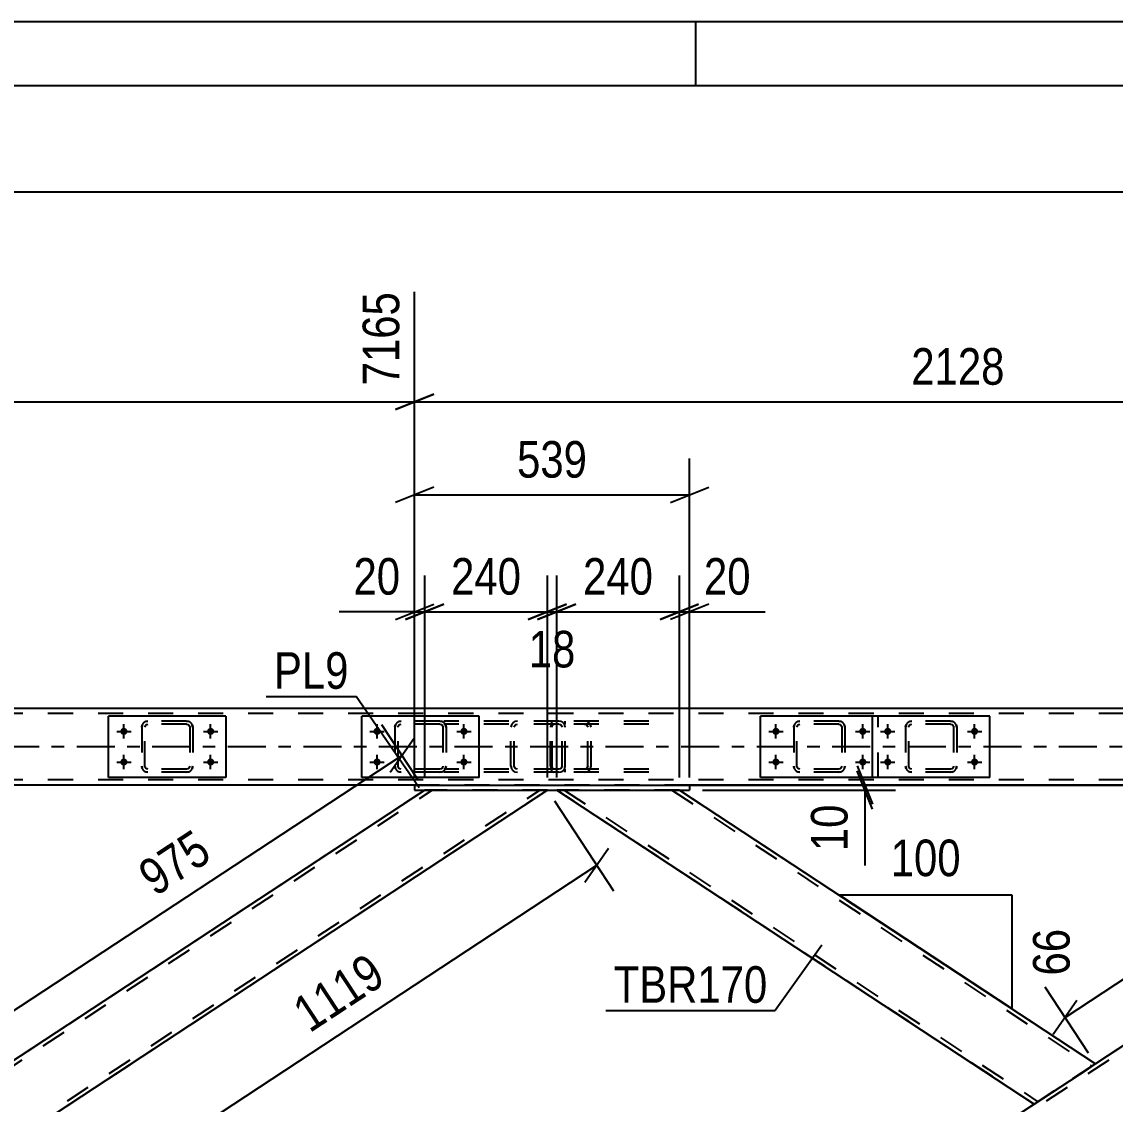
# Model space of a CAD drawing. Header units: millimetres. Extents: x -851 to 338, y -786 to 55.
# Drawn here: x -554.7 to -469.1, y -29.9 to 54.9 of the extents above; entities that cross this region are included whole.
import ezdxf

# ---------------------------------------------------------------- set-up
doc = ezdxf.new("R2010")
doc.units = ezdxf.units.MM
doc.linetypes.add('DXK_LINE_DOT2', pattern=[3.9198, 1.9599, -1.9599])
doc.linetypes.add('DXK_LINE_DOT3', pattern=[5.9187, 2.979, -0.9799, 0.9799, -0.9799])
doc.styles.add('Arial Narrow', font='ARIALN.TTF', dxfattribs={"height": 0.2})

# ---------------------------------------------------------------- blocks, each defined once
blk = doc.blocks.new('Unknown-232933133-1133')
at = {"color": 5, "linetype": 'Continuous'}
for p, q in [((338.082, 54.889), (-850.918, 54.889)), ((-501.918, 49.889), (-501.918, 54.889)), ((333.082, 49.889), (-845.918, 49.889))]:
    blk.add_line(p, q, dxfattribs=at)
blk = doc.blocks.new('Part-232933133-4960 - 4785')
at = {"color": 2, "linetype": 'Continuous'}
for p, q in [((-443.755, 1.105), (-642.877, 1.105)), ((-523.946, -4.895), (-587.534, -4.895)), ((-438.811, -4.895), (-502.4, -4.895))]:
    blk.add_line(p, q, dxfattribs=at)
at = {"color": 7, "linetype": 'DXK_LINE_DOT2'}
for p, q in [((-150.879, 0.705), (-810.56, 0.705)), ((-150.879, -4.495), (-810.56, -4.495)), ((-502.4, -4.895), (-523.946, -4.895))]:
    blk.add_line(p, q, dxfattribs=at)
at = {"color": 7, "linetype": 'DXK_LINE_DOT3'}
blk.add_line((-150.879, -1.895), (-810.56, -1.895), dxfattribs=at)
blk = doc.blocks.new('Part-232933133-4857 - 4785')
at = {"color": 7, "linetype": 'DXK_LINE_DOT2'}
for p, q in [((-438.011, -5.295), (-514.327, -55.494)), ((-513.745, -55.494), (-437.429, -5.295)), ((-513.745, -55.494), (-437.429, -5.295)), ((-505.301, -55.494), (-428.986, -5.295)), ((-505.301, -55.494), (-428.986, -5.295)), ((-428.404, -5.295), (-504.719, -55.494)), ((-428.404, -5.295), (-438.011, -5.295)), ((-428.404, -5.295), (-428.404, -5.295)), ((-470.606, -26.734), (-475.41, -29.894)), ((-465.802, -29.894), (-470.606, -33.054)), ((-513.173, -54.734), (-514.327, -55.494)), ((-514.327, -55.494), (-514.327, -55.494)), ((-514.327, -55.494), (-504.719, -55.494))]:
    blk.add_line(p, q, dxfattribs=at)
at = {"color": 2, "linetype": 'Continuous'}
for p, q in [((-438.011, -5.295), (-470.606, -26.734)), ((-428.404, -5.295), (-465.802, -29.894)), ((-475.41, -29.894), (-513.173, -54.734)), ((-470.606, -33.054), (-504.719, -55.494))]:
    blk.add_line(p, q, dxfattribs=at)
blk = doc.blocks.new('Part-232933133-4862 - 4785')
at = {"color": 7, "linetype": 'DXK_LINE_DOT2'}
for p, q in [((-523.146, -5.295), (-599.461, -55.494)), ((-598.879, -55.494), (-522.563, -5.295)), ((-598.879, -55.494), (-522.563, -5.295)), ((-590.436, -55.494), (-514.12, -5.295)), ((-590.436, -55.494), (-514.12, -5.295)), ((-513.538, -5.295), (-589.853, -55.494)), ((-513.538, -5.295), (-523.146, -5.295)), ((-513.538, -5.295), (-513.538, -5.295)), ((-555.74, -26.734), (-560.544, -29.894)), ((-550.936, -29.894), (-555.74, -33.054)), ((-598.307, -54.734), (-599.461, -55.494)), ((-599.461, -55.494), (-599.461, -55.494)), ((-599.461, -55.494), (-589.853, -55.494))]:
    blk.add_line(p, q, dxfattribs=at)
at = {"color": 2, "linetype": 'Continuous'}
for p, q in [((-523.146, -5.295), (-555.74, -26.734)), ((-513.538, -5.295), (-550.936, -29.894)), ((-560.544, -29.894), (-598.307, -54.734)), ((-555.74, -33.054), (-589.853, -55.494))]:
    blk.add_line(p, q, dxfattribs=at)
blk = doc.blocks.new('Part-232933133-4912 - 4785')
at = {"color": 7, "linetype": 'DXK_LINE_DOT2'}
for p, q in [((-513.137, 0.069), (-513.224, -0.035)), ((-513.034, 0.105), (-513.137, 0.069)), ((-505.592, 0.105), (-513.034, 0.105)), ((-512.136, -0.135), (-512.136, 0.105)), ((-510.434, 0.069), (-510.627, 0.105)), ((-513.283, -0.191), (-513.303, -0.375)), ((-513.303, -3.415), (-513.303, -0.375)), ((-513.224, -0.035), (-513.283, -0.191)), ((-513.169, -0.375), (-513.158, -0.283)), ((-513.169, -3.415), (-513.169, -0.375)), ((-513.158, -0.283), (-513.129, -0.205)), ((-513.129, -0.205), (-513.086, -0.153)), ((-513.086, -0.153), (-513.034, -0.135)), ((-505.592, -0.135), (-513.034, -0.135)), ((-510.627, -0.135), (-510.531, -0.153)), ((-510.531, -0.153), (-510.449, -0.205)), ((-510.449, -0.205), (-510.394, -0.283)), ((-510.394, -0.283), (-510.375, -0.375)), ((-510.375, -3.415), (-510.375, -0.375)), ((-510.123, -0.375), (-510.162, -0.191)), ((-510.123, -3.415), (-510.123, -0.375)), ((-513.303, -3.415), (-513.283, -3.598)), ((-513.158, -3.506), (-513.169, -3.415)), ((-510.375, -3.415), (-510.394, -3.506)), ((-510.162, -3.598), (-510.123, -3.415)), ((-513.283, -3.598), (-513.224, -3.754)), ((-513.224, -3.754), (-513.137, -3.858)), ((-513.129, -3.584), (-513.158, -3.506)), ((-513.137, -3.858), (-513.034, -3.895)), ((-513.086, -3.636), (-513.129, -3.584)), ((-513.034, -3.655), (-513.086, -3.636)), ((-505.592, -3.655), (-513.034, -3.655)), ((-505.592, -3.895), (-513.034, -3.895)), ((-512.136, -3.895), (-512.136, -3.655)), ((-510.531, -3.636), (-510.627, -3.655)), ((-510.627, -3.895), (-510.434, -3.858)), ((-510.449, -3.584), (-510.531, -3.636)), ((-510.394, -3.506), (-510.449, -3.584))]:
    blk.add_line(p, q, dxfattribs=at)
for centre, start, end in [((-510.612, -0.39), 23.89514, 68.84869), ((-510.612, -3.399), 291.15131, 336.10486)]:
    blk.add_arc(centre, 0.492, start, end, dxfattribs=at)
blk = doc.blocks.new('Part-232933133-4918 - 4785')
at = {"color": 7, "linetype": 'DXK_LINE_DOT2'}
for p, q in [((-512.647, 0.105), (-521.662, 0.105)), ((-515.882, 0.105), (-516.078, 0.069)), ((-512.452, 0.069), (-512.647, 0.105)), ((-512.647, -0.135), (-521.662, -0.135)), ((-516.354, -0.191), (-516.393, -0.375)), ((-516.393, -3.415), (-516.393, -0.375)), ((-516.138, -0.375), (-516.118, -0.283)), ((-516.138, -3.415), (-516.138, -0.375)), ((-516.118, -0.283), (-516.063, -0.205)), ((-516.063, -0.205), (-515.98, -0.153)), ((-515.98, -0.153), (-515.882, -0.135)), ((-512.647, -0.135), (-512.55, -0.153)), ((-512.55, -0.153), (-512.467, -0.205)), ((-512.467, -0.205), (-512.411, -0.283)), ((-512.411, -0.283), (-512.392, -0.375)), ((-512.392, -3.415), (-512.392, -0.375)), ((-512.136, -0.375), (-512.175, -0.191)), ((-512.136, -3.415), (-512.136, -0.375)), ((-516.393, -3.415), (-516.354, -3.598)), ((-516.118, -3.506), (-516.138, -3.415)), ((-512.392, -3.415), (-512.411, -3.506)), ((-512.175, -3.598), (-512.136, -3.415)), ((-512.647, -3.655), (-521.662, -3.655)), ((-512.647, -3.895), (-521.662, -3.895)), ((-516.063, -3.584), (-516.118, -3.506)), ((-516.078, -3.858), (-515.882, -3.895)), ((-515.98, -3.636), (-516.063, -3.584)), ((-515.882, -3.655), (-515.98, -3.636)), ((-512.55, -3.636), (-512.647, -3.655)), ((-512.647, -3.895), (-512.452, -3.858)), ((-512.467, -3.584), (-512.55, -3.636)), ((-512.411, -3.506), (-512.467, -3.584))]:
    blk.add_line(p, q, dxfattribs=at)
for centre, start, end in [((-515.902, -0.395), 110.75832, 155.68004), ((-512.628, -0.395), 24.31996, 69.24168), ((-515.902, -3.394), 204.31996, 249.24168), ((-512.628, -3.394), 290.75832, 335.68004)]:
    blk.add_arc(centre, 0.496, start, end, dxfattribs=at)
blk = doc.blocks.new('Bolt-232933133-59353 - 4785')
at = {"linetype": 'Continuous'}
for points in [[(-486.879, -0.415, -1), (-486.879, -0.975, -1)], [(-480.079, -0.415, -1), (-480.079, -0.975, -1)], [(-486.879, -2.815, -1), (-486.879, -3.375, -1)], [(-480.079, -2.815, -1), (-480.079, -3.375, -1)]]:
    blk.add_hatch(color=1, dxfattribs=at).paths.add_polyline_path(points)
at = {"color": 1, "linetype": 'Continuous'}
for p, q in [((-487.439, -0.695), (-486.319, -0.695)), ((-486.879, -1.255), (-486.879, -0.135)), ((-480.639, -0.695), (-479.519, -0.695)), ((-480.079, -1.255), (-480.079, -0.135)), ((-486.879, -3.655), (-486.879, -2.535)), ((-480.079, -3.655), (-480.079, -2.535)), ((-487.439, -3.095), (-486.319, -3.095)), ((-480.639, -3.095), (-479.519, -3.095))]:
    blk.add_line(p, q, dxfattribs=at)
blk = doc.blocks.new('Part-232933133-5002 - 4785')
at = {"color": 2, "linetype": 'Continuous'}
for p, q in [((-512.808, -5.295), (-475.41, -29.894)), ((-503.2, -5.295), (-470.606, -26.734)), ((-475.41, -29.894), (-471.188, -27.117)), ((-471.188, -27.117), (-470.606, -26.734)), ((-470.606, -26.734), (-470.606, -26.734)), ((-475.41, -29.894), (-475.41, -29.894))]:
    blk.add_line(p, q, dxfattribs=at)
at = {"color": 7, "linetype": 'DXK_LINE_DOT2'}
for p, q in [((-475.41, -29.894), (-512.808, -5.295)), ((-512.808, -5.295), (-512.808, -5.295)), ((-503.2, -5.295), (-512.808, -5.295)), ((-512.225, -5.295), (-475.118, -29.703)), ((-512.225, -5.295), (-475.118, -29.703)), ((-503.782, -5.295), (-470.897, -26.926)), ((-503.782, -5.295), (-470.897, -26.926)), ((-503.2, -5.295), (-470.606, -26.734)), ((-470.65, -26.764), (-471.188, -27.117)), ((-470.897, -26.926), (-470.897, -26.926)), ((-475.41, -29.894), (-475.41, -29.894)), ((-475.118, -29.703), (-475.096, -29.688)), ((-475.118, -29.703), (-475.118, -29.703)), ((-474.827, -29.511), (-474.827, -29.511)), ((-474.827, -29.511), (-474.827, -29.511))]:
    blk.add_line(p, q, dxfattribs=at)
blk = doc.blocks.new('Part-232933133-5049 - 4785')
at = {"color": 2, "linetype": 'Continuous'}
for p, q in [((-523.946, -4.895), (-523.946, -5.295)), ((-523.946, -4.895), (-502.4, -4.895)), ((-502.4, -4.895), (-502.4, -5.295)), ((-523.946, -5.295), (-502.4, -5.295))]:
    blk.add_line(p, q, dxfattribs=at)
blk = doc.blocks.new('Bolt-232933133-59373 - 4785')
at = {"linetype": 'Continuous'}
for points in [[(-546.716, -0.415, -1), (-546.716, -0.975, -1)], [(-539.916, -0.415, -1), (-539.916, -0.975, -1)], [(-546.716, -2.815, -1), (-546.716, -3.375, -1)], [(-539.916, -2.815, -1), (-539.916, -3.375, -1)]]:
    blk.add_hatch(color=1, dxfattribs=at).paths.add_polyline_path(points)
at = {"color": 1, "linetype": 'Continuous'}
for p, q in [((-547.276, -0.695), (-546.156, -0.695)), ((-546.716, -1.255), (-546.716, -0.135)), ((-540.476, -0.695), (-539.356, -0.695)), ((-539.916, -1.255), (-539.916, -0.135)), ((-546.716, -3.655), (-546.716, -2.535)), ((-539.916, -3.655), (-539.916, -2.535)), ((-547.276, -3.095), (-546.156, -3.095)), ((-540.476, -3.095), (-539.356, -3.095))]:
    blk.add_line(p, q, dxfattribs=at)
blk = doc.blocks.new('Part-232933133-59274 - 4785')
at = {"color": 7, "linetype": 'DXK_LINE_DOT2'}
for p, q in [((-485.183, 0.069), (-484.999, 0.105)), ((-484.999, 0.105), (-485.183, 0.069)), ((-481.959, 0.105), (-484.999, 0.105)), ((-481.959, 0.105), (-481.776, 0.069)), ((-481.776, 0.069), (-481.959, 0.105)), ((-485.479, -0.375), (-485.443, -0.191)), ((-485.443, -0.191), (-485.479, -0.375)), ((-485.479, -0.375), (-485.479, -3.415)), ((-485.239, -0.375), (-485.221, -0.283)), ((-485.239, -3.415), (-485.239, -0.375)), ((-485.221, -0.283), (-485.169, -0.205)), ((-485.169, -0.205), (-485.091, -0.153)), ((-485.091, -0.153), (-484.999, -0.135)), ((-481.959, -0.135), (-484.999, -0.135)), ((-481.959, -0.135), (-481.867, -0.153)), ((-481.867, -0.153), (-481.79, -0.205)), ((-481.79, -0.205), (-481.737, -0.283)), ((-481.737, -0.283), (-481.719, -0.375)), ((-481.719, -0.375), (-481.719, -3.415)), ((-481.516, -0.191), (-481.479, -0.375)), ((-481.479, -0.375), (-481.516, -0.191)), ((-481.479, -0.375), (-481.479, -3.415)), ((-485.443, -3.598), (-485.479, -3.415)), ((-485.479, -3.415), (-485.443, -3.598)), ((-485.221, -3.506), (-485.239, -3.415)), ((-481.719, -3.415), (-481.737, -3.506)), ((-481.479, -3.415), (-481.516, -3.598)), ((-481.516, -3.598), (-481.479, -3.415)), ((-485.169, -3.584), (-485.221, -3.506)), ((-484.999, -3.895), (-485.183, -3.858)), ((-485.183, -3.858), (-484.999, -3.895)), ((-485.091, -3.636), (-485.169, -3.584)), ((-484.999, -3.655), (-485.091, -3.636)), ((-481.959, -3.655), (-484.999, -3.655)), ((-481.959, -3.895), (-484.999, -3.895)), ((-481.867, -3.636), (-481.959, -3.655)), ((-481.776, -3.858), (-481.959, -3.895)), ((-481.959, -3.895), (-481.776, -3.858)), ((-481.79, -3.584), (-481.867, -3.636)), ((-481.737, -3.506), (-481.79, -3.584))]:
    blk.add_line(p, q, dxfattribs=at)
at = {"color": 7, "linetype": 'DXK_LINE_DOT3'}
blk.add_line((-483.479, -1.895), (-483.479, -1.895), dxfattribs=at)
at = {"color": 7, "linetype": 'DXK_LINE_DOT2'}
for centre, start, end in [((-484.999, -0.375), 112.5, 157.5), ((-484.999, -0.375), 112.5, 157.5), ((-481.959, -0.375), 22.5, 67.5), ((-481.959, -0.375), 22.5, 67.5), ((-484.999, -3.415), 202.5, 247.5), ((-484.999, -3.415), 202.5, 247.5), ((-481.959, -3.415), 292.5, 337.5), ((-481.959, -3.415), 292.5, 337.5)]:
    blk.add_arc(centre, 0.48, start, end, dxfattribs=at)
blk = doc.blocks.new('Part-232933133-59275 - 4785')
at = {"color": 2, "linetype": 'Continuous'}
for p, q in [((-478.879, 0.505), (-488.079, 0.505)), ((-488.079, -4.295), (-488.079, 0.505)), ((-478.879, -4.295), (-478.879, 0.505)), ((-478.879, -4.295), (-488.079, -4.295))]:
    blk.add_line(p, q, dxfattribs=at)
blk = doc.blocks.new('Part-232933133-59278 - 4785')
at = {"color": 7, "linetype": 'DXK_LINE_DOT2'}
for p, q in [((-525.183, 0.069), (-524.999, 0.105)), ((-524.999, 0.105), (-525.183, 0.069)), ((-521.959, 0.105), (-524.999, 0.105)), ((-521.959, 0.105), (-521.776, 0.069)), ((-521.776, 0.069), (-521.959, 0.105)), ((-525.479, -0.375), (-525.443, -0.191)), ((-525.443, -0.191), (-525.479, -0.375)), ((-525.479, -0.375), (-525.479, -3.415)), ((-525.239, -0.375), (-525.221, -0.283)), ((-525.239, -3.415), (-525.239, -0.375)), ((-525.221, -0.283), (-525.169, -0.205)), ((-525.169, -0.205), (-525.091, -0.153)), ((-525.091, -0.153), (-524.999, -0.135)), ((-521.959, -0.135), (-524.999, -0.135)), ((-521.959, -0.135), (-521.867, -0.153)), ((-521.867, -0.153), (-521.79, -0.205)), ((-521.79, -0.205), (-521.737, -0.283)), ((-521.737, -0.283), (-521.719, -0.375)), ((-521.719, -0.375), (-521.719, -3.415)), ((-521.516, -0.191), (-521.479, -0.375)), ((-521.479, -0.375), (-521.516, -0.191)), ((-521.479, -0.375), (-521.479, -3.415)), ((-525.443, -3.598), (-525.479, -3.415)), ((-525.479, -3.415), (-525.443, -3.598)), ((-525.221, -3.506), (-525.239, -3.415)), ((-521.719, -3.415), (-521.737, -3.506)), ((-521.479, -3.415), (-521.516, -3.598)), ((-521.516, -3.598), (-521.479, -3.415)), ((-525.169, -3.584), (-525.221, -3.506)), ((-524.999, -3.895), (-525.183, -3.858)), ((-525.183, -3.858), (-524.999, -3.895)), ((-525.091, -3.636), (-525.169, -3.584)), ((-524.999, -3.655), (-525.091, -3.636)), ((-521.959, -3.655), (-524.999, -3.655)), ((-521.959, -3.895), (-524.999, -3.895)), ((-521.867, -3.636), (-521.959, -3.655)), ((-521.776, -3.858), (-521.959, -3.895)), ((-521.959, -3.895), (-521.776, -3.858)), ((-521.79, -3.584), (-521.867, -3.636)), ((-521.737, -3.506), (-521.79, -3.584))]:
    blk.add_line(p, q, dxfattribs=at)
at = {"color": 7, "linetype": 'DXK_LINE_DOT3'}
blk.add_line((-523.479, -1.895), (-523.479, -1.895), dxfattribs=at)
at = {"color": 7, "linetype": 'DXK_LINE_DOT2'}
for centre, start, end in [((-524.999, -0.375), 112.5, 157.5), ((-524.999, -0.375), 112.5, 157.5), ((-521.959, -0.375), 22.5, 67.5), ((-521.959, -0.375), 22.5, 67.5), ((-524.999, -3.415), 202.5, 247.5), ((-524.999, -3.415), 202.5, 247.5), ((-521.959, -3.415), 292.5, 337.5), ((-521.959, -3.415), 292.5, 337.5)]:
    blk.add_arc(centre, 0.48, start, end, dxfattribs=at)
blk = doc.blocks.new('Part-232933133-59279 - 4785')
at = {"color": 2, "linetype": 'Continuous'}
for p, q in [((-518.879, 0.505), (-528.079, 0.505)), ((-528.079, -4.295), (-528.079, 0.505)), ((-518.879, -4.295), (-518.879, 0.505)), ((-518.879, -4.295), (-528.079, -4.295))]:
    blk.add_line(p, q, dxfattribs=at)
blk = doc.blocks.new('Part-232933133-59317 - 4785')
at = {"color": 7, "linetype": 'DXK_LINE_DOT2'}
for p, q in [((-493.939, 0.069), (-493.755, 0.105)), ((-493.755, 0.105), (-493.939, 0.069)), ((-490.715, 0.105), (-493.755, 0.105)), ((-490.715, 0.105), (-490.532, 0.069)), ((-490.532, 0.069), (-490.715, 0.105)), ((-494.235, -0.375), (-494.199, -0.191)), ((-494.199, -0.191), (-494.235, -0.375)), ((-494.235, -0.375), (-494.235, -3.415)), ((-493.995, -0.375), (-493.977, -0.283)), ((-493.995, -3.415), (-493.995, -0.375)), ((-493.977, -0.283), (-493.925, -0.205)), ((-493.925, -0.205), (-493.847, -0.153)), ((-493.847, -0.153), (-493.755, -0.135)), ((-490.715, -0.135), (-493.755, -0.135)), ((-490.715, -0.135), (-490.624, -0.153)), ((-490.624, -0.153), (-490.546, -0.205)), ((-490.546, -0.205), (-490.494, -0.283)), ((-490.494, -0.283), (-490.475, -0.375)), ((-490.475, -0.375), (-490.475, -3.415)), ((-490.272, -0.191), (-490.235, -0.375)), ((-490.235, -0.375), (-490.272, -0.191)), ((-490.235, -0.375), (-490.235, -3.415)), ((-494.199, -3.598), (-494.235, -3.415)), ((-494.235, -3.415), (-494.199, -3.598)), ((-493.977, -3.506), (-493.995, -3.415)), ((-490.475, -3.415), (-490.494, -3.506)), ((-490.235, -3.415), (-490.272, -3.598)), ((-490.272, -3.598), (-490.235, -3.415)), ((-493.925, -3.584), (-493.977, -3.506)), ((-493.755, -3.895), (-493.939, -3.858)), ((-493.939, -3.858), (-493.755, -3.895)), ((-493.847, -3.636), (-493.925, -3.584)), ((-493.755, -3.655), (-493.847, -3.636)), ((-490.715, -3.655), (-493.755, -3.655)), ((-490.715, -3.895), (-493.755, -3.895)), ((-490.624, -3.636), (-490.715, -3.655)), ((-490.532, -3.858), (-490.715, -3.895)), ((-490.715, -3.895), (-490.532, -3.858)), ((-490.546, -3.584), (-490.624, -3.636)), ((-490.494, -3.506), (-490.546, -3.584))]:
    blk.add_line(p, q, dxfattribs=at)
at = {"color": 7, "linetype": 'DXK_LINE_DOT3'}
blk.add_line((-492.235, -1.895), (-492.235, -1.895), dxfattribs=at)
at = {"color": 7, "linetype": 'DXK_LINE_DOT2'}
for centre, start, end in [((-493.755, -0.375), 112.5, 157.5), ((-493.755, -0.375), 112.5, 157.5), ((-490.715, -0.375), 22.5, 67.5), ((-490.715, -0.375), 22.5, 67.5), ((-493.755, -3.415), 202.5, 247.5), ((-493.755, -3.415), 202.5, 247.5), ((-490.715, -3.415), 292.5, 337.5), ((-490.715, -3.415), 292.5, 337.5)]:
    blk.add_arc(centre, 0.48, start, end, dxfattribs=at)
blk = doc.blocks.new('Part-232933133-59318 - 4785')
at = {"color": 2, "linetype": 'Continuous'}
for p, q in [((-488.079, 0.505), (-496.835, 0.505)), ((-496.835, -4.295), (-496.835, 0.505)), ((-488.079, -4.295), (-496.835, -4.295))]:
    blk.add_line(p, q, dxfattribs=at)
at = {"color": 7, "linetype": 'DXK_LINE_DOT2'}
for p, q in [((-487.635, 0.505), (-488.079, 0.505)), ((-487.635, -4.295), (-487.635, 0.505)), ((-487.635, -4.295), (-488.079, -4.295))]:
    blk.add_line(p, q, dxfattribs=at)
blk = doc.blocks.new('Part-232933133-59319 - 4785')
at = {"color": 7, "linetype": 'DXK_LINE_DOT2'}
for p, q in [((-545.02, 0.069), (-544.836, 0.105)), ((-544.836, 0.105), (-545.02, 0.069)), ((-541.796, 0.105), (-544.836, 0.105)), ((-541.796, 0.105), (-541.612, 0.069)), ((-541.612, 0.069), (-541.796, 0.105)), ((-545.316, -0.375), (-545.279, -0.191)), ((-545.279, -0.191), (-545.316, -0.375)), ((-545.316, -0.375), (-545.316, -3.415)), ((-545.076, -0.375), (-545.058, -0.283)), ((-545.076, -3.415), (-545.076, -0.375)), ((-545.058, -0.283), (-545.006, -0.205)), ((-545.006, -0.205), (-544.928, -0.153)), ((-544.928, -0.153), (-544.836, -0.135)), ((-541.796, -0.135), (-544.836, -0.135)), ((-541.796, -0.135), (-541.704, -0.153)), ((-541.704, -0.153), (-541.626, -0.205)), ((-541.626, -0.205), (-541.574, -0.283)), ((-541.574, -0.283), (-541.556, -0.375)), ((-541.556, -0.375), (-541.556, -3.415)), ((-541.353, -0.191), (-541.316, -0.375)), ((-541.316, -0.375), (-541.353, -0.191)), ((-541.316, -0.375), (-541.316, -3.415)), ((-545.279, -3.598), (-545.316, -3.415)), ((-545.316, -3.415), (-545.279, -3.598)), ((-545.058, -3.506), (-545.076, -3.415)), ((-541.556, -3.415), (-541.574, -3.506)), ((-541.316, -3.415), (-541.353, -3.598)), ((-541.353, -3.598), (-541.316, -3.415)), ((-545.006, -3.584), (-545.058, -3.506)), ((-544.836, -3.895), (-545.02, -3.858)), ((-545.02, -3.858), (-544.836, -3.895)), ((-544.928, -3.636), (-545.006, -3.584)), ((-544.836, -3.655), (-544.928, -3.636)), ((-541.796, -3.655), (-544.836, -3.655)), ((-541.796, -3.895), (-544.836, -3.895)), ((-541.704, -3.636), (-541.796, -3.655)), ((-541.612, -3.858), (-541.796, -3.895)), ((-541.796, -3.895), (-541.612, -3.858)), ((-541.626, -3.584), (-541.704, -3.636)), ((-541.574, -3.506), (-541.626, -3.584))]:
    blk.add_line(p, q, dxfattribs=at)
at = {"color": 7, "linetype": 'DXK_LINE_DOT3'}
blk.add_line((-543.316, -1.895), (-543.316, -1.895), dxfattribs=at)
at = {"color": 7, "linetype": 'DXK_LINE_DOT2'}
for centre, start, end in [((-544.836, -0.375), 112.5, 157.5), ((-544.836, -0.375), 112.5, 157.5), ((-541.796, -0.375), 22.5, 67.5), ((-541.796, -0.375), 22.5, 67.5), ((-544.836, -3.415), 202.5, 247.5), ((-544.836, -3.415), 202.5, 247.5), ((-541.796, -3.415), 292.5, 337.5), ((-541.796, -3.415), 292.5, 337.5)]:
    blk.add_arc(centre, 0.48, start, end, dxfattribs=at)
blk = doc.blocks.new('Part-232933133-59320 - 4785')
at = {"color": 2, "linetype": 'Continuous'}
for p, q in [((-538.716, 0.505), (-547.916, 0.505)), ((-547.916, -4.295), (-547.916, 0.505)), ((-538.716, 0.505), (-538.716, -4.295)), ((-538.716, -4.295), (-547.916, -4.295))]:
    blk.add_line(p, q, dxfattribs=at)
blk = doc.blocks.new('Bolt-232933133-59355 - 4785')
at = {"linetype": 'Continuous'}
for points in [[(-526.879, -0.415, -1), (-526.879, -0.975, -1)], [(-520.079, -0.415, -1), (-520.079, -0.975, -1)], [(-526.879, -2.815, -1), (-526.879, -3.375, -1)], [(-520.079, -2.815, -1), (-520.079, -3.375, -1)]]:
    blk.add_hatch(color=1, dxfattribs=at).paths.add_polyline_path(points)
at = {"color": 1, "linetype": 'Continuous'}
for p, q in [((-527.439, -0.695), (-526.319, -0.695)), ((-526.879, -1.255), (-526.879, -0.135)), ((-520.639, -0.695), (-519.519, -0.695)), ((-520.079, -1.255), (-520.079, -0.135)), ((-526.879, -3.655), (-526.879, -2.535)), ((-520.079, -3.655), (-520.079, -2.535)), ((-527.439, -3.095), (-526.319, -3.095)), ((-520.639, -3.095), (-519.519, -3.095))]:
    blk.add_line(p, q, dxfattribs=at)
blk = doc.blocks.new('Bolt-232933133-59372 - 4785')
at = {"linetype": 'Continuous'}
for points in [[(-495.635, -0.415, -1), (-495.635, -0.975, -1)], [(-488.835, -0.415, -1), (-488.835, -0.975, -1)], [(-495.635, -2.815, -1), (-495.635, -3.375, -1)], [(-488.835, -2.815, -1), (-488.835, -3.375, -1)]]:
    blk.add_hatch(color=1, dxfattribs=at).paths.add_polyline_path(points)
at = {"color": 1, "linetype": 'Continuous'}
for p, q in [((-496.195, -0.695), (-495.075, -0.695)), ((-495.635, -1.255), (-495.635, -0.135)), ((-489.395, -0.695), (-488.275, -0.695)), ((-488.835, -1.255), (-488.835, -0.135)), ((-495.635, -3.655), (-495.635, -2.535)), ((-488.835, -3.655), (-488.835, -2.535)), ((-496.195, -3.095), (-495.075, -3.095)), ((-489.395, -3.095), (-488.275, -3.095))]:
    blk.add_line(p, q, dxfattribs=at)
blk = doc.blocks.new('StraightDimension-232933133-6732 - 4785')
at = {"color": 7, "linetype": 'Continuous'}
for p, q in [((-513.538, -4.295), (-513.538, 11.068)), ((-512.808, -4.295), (-512.808, 11.068)), ((-515.038, 8.068), (-512.038, 9.268)), ((-511.308, 9.268), (-514.308, 8.068)), ((-513.538, 8.668), (-512.808, 8.668))]:
    blk.add_line(p, q, dxfattribs=at)
at = {"color": 0}
blk.add_wipeout([(-510.745, 3.718), (-510.745, 7.918), (-515.601, 7.918), (-515.601, 3.718)], dxfattribs=at)
at = {"color": 3, "style": 'Arial Narrow'}
blk.add_text('18', height=2.8633, dxfattribs=at).set_placement((-515.001, 4.318))
blk = doc.blocks.new('StraightDimension-232933133-6708 - 4785')
at = {"color": 7, "linetype": 'Continuous'}
for p, q in [((-523.146, -4.295), (-523.146, 11.518)), ((-513.538, -4.295), (-513.538, 11.518)), ((-524.646, 8.068), (-521.646, 9.268)), ((-523.146, 8.668), (-513.538, 8.668)), ((-512.038, 9.268), (-515.038, 8.068))]:
    blk.add_line(p, q, dxfattribs=at)
at = {"color": 0}
blk.add_wipeout([(-514.999, 9.418), (-514.999, 13.618), (-521.684, 13.618), (-521.684, 9.418)], dxfattribs=at)
at = {"color": 3, "style": 'Arial Narrow'}
blk.add_text('240', height=2.8633, dxfattribs=at).set_placement((-521.084, 10.018))
blk = doc.blocks.new('AngleDimension-232933133-25348 - 4785')
at = {"color": 7, "linetype": 'Continuous'}
for p, q in [((-477.136, -13.536), (-490.671, -13.536)), ((-477.136, -22.439), (-490.671, -13.536)), ((-477.136, -22.439), (-477.136, -13.536)), ((-475.176, -23.728), (-477.136, -22.439))]:
    blk.add_line(p, q, dxfattribs=at)
at = {"color": 0}
for points in [[(-480.561, -12.636), (-480.561, -8.436), (-487.246, -8.436), (-487.246, -12.636)], [(-472.036, -15.559), (-476.236, -15.559), (-476.236, -20.416), (-472.036, -20.416)]]:
    blk.add_wipeout(points, dxfattribs=at)
at = {"color": 3, "style": 'Arial Narrow'}
blk.add_text('100', height=2.8633, dxfattribs=at).set_placement((-486.646, -12.036))
blk.add_text('66', height=2.8633, rotation=90.00021, dxfattribs=at).set_placement((-472.636, -19.816))
blk = doc.blocks.new('StraightDimension-232933133-51839 - 4785')
at = {"color": 7, "linetype": 'Continuous'}
for p, q in [((-609.08, -3.895), (-609.08, 33.728)), ((-523.946, -3.895), (-523.946, 33.728)), ((-607.58, 25.715), (-610.58, 24.515)), ((-525.446, 24.515), (-522.446, 25.715)), ((-609.08, 25.115), (-523.946, 25.115))]:
    blk.add_line(p, q, dxfattribs=at)
at = {"color": 0}
blk.add_wipeout([(-562.256, 25.865), (-562.256, 30.065), (-570.769, 30.065), (-570.769, 25.865)], dxfattribs=at)
at = {"color": 3, "style": 'Arial Narrow'}
blk.add_text('2128', height=2.8633, dxfattribs=at).set_placement((-570.169, 26.465))
at = {"color": 0, "linetype": 'Continuous'}
blk.add_wipeout([(-524.546, 34.328), (-528.746, 34.328), (-528.746, 25.815), (-524.546, 25.815)], dxfattribs=at)
at = {"color": 3, "linetype": 'Continuous', "style": 'Arial Narrow'}
blk.add_text('7165', height=2.8633, rotation=90.00021, dxfattribs=at).set_placement((-525.146, 26.415))
blk = doc.blocks.new('StraightDimension-232933133-70582 - 4785')
at = {"color": 7, "linetype": 'Continuous'}
blk.add_line((-811.36, 41.577), (-113.359, 41.577), dxfattribs=at)
blk = doc.blocks.new('StraightDimension-232933133-5427 - 4785')
at = {"color": 7, "linetype": 'Continuous'}
for p, q in [((-523.695, -4.459), (-526.503, -0.191)), ((-525.86, -3.898), (-524.013, -1.246)), ((-557.531, -24.012), (-524.936, -2.572)), ((-556.289, -25.899), (-559.097, -21.631)), ((-556.607, -22.686), (-558.454, -25.337))]:
    blk.add_line(p, q, dxfattribs=at)
at = {"color": 0}
blk.add_wipeout([(-538.853, -10.829), (-541.161, -7.32), (-546.746, -10.993), (-544.438, -14.502)], dxfattribs=at)
at = {"color": 3, "style": 'Arial Narrow'}
blk.add_text('975', height=2.8633, rotation=33.33468, dxfattribs=at).set_placement((-544.266, -13.671))
blk = doc.blocks.new('StraightDimension-232933133-5437 - 4785')
at = {"color": 7, "linetype": 'Continuous'}
for p, q in [((-512.988, -6.13), (-508.352, -13.179)), ((-510.594, -12.499), (-508.747, -9.848)), ((-547.069, -35.774), (-509.671, -11.174)), ((-550.386, -30.73), (-545.75, -37.779)), ((-546.145, -34.448), (-547.992, -37.099))]:
    blk.add_line(p, q, dxfattribs=at)
at = {"color": 0}
blk.add_wipeout([(-525.226, -20.508), (-527.534, -16.999), (-534.646, -21.677), (-532.338, -25.186)], dxfattribs=at)
at = {"color": 3, "style": 'Arial Narrow'}
blk.add_text('1119', height=2.8633, rotation=33.33468, dxfattribs=at).set_placement((-532.166, -24.355))
blk = doc.blocks.new('StraightDimension-232933133-5455 - 4785')
at = {"color": 7, "linetype": 'Continuous'}
for p, q in [((-438.561, -4.459), (-441.962, 0.711)), ((-441.319, -2.995), (-439.472, -0.344)), ((-472.99, -23.11), (-440.396, -1.67)), ((-471.155, -25.899), (-474.556, -20.729)), ((-472.066, -21.784), (-473.913, -24.435))]:
    blk.add_line(p, q, dxfattribs=at)
at = {"color": 0}
blk.add_wipeout([(-454.313, -9.927), (-456.621, -6.418), (-462.205, -10.091), (-459.897, -13.6)], dxfattribs=at)
at = {"color": 3, "style": 'Arial Narrow'}
blk.add_text('975', height=2.8633, rotation=33.33468, dxfattribs=at).set_placement((-459.726, -12.769))
blk = doc.blocks.new('StraightDimension-232933133-6700 - 4785')
at = {"color": 7, "linetype": 'Continuous'}
for p, q in [((-523.946, -4.295), (-523.946, 11.518)), ((-523.146, -4.295), (-523.146, 11.518)), ((-523.946, 8.668), (-529.852, 8.668)), ((-523.946, 8.668), (-529.852, 8.668)), ((-525.446, 8.068), (-522.446, 9.268)), ((-521.646, 9.268), (-524.646, 8.068)), ((-523.946, 8.668), (-523.146, 8.668))]:
    blk.add_line(p, q, dxfattribs=at)
at = {"color": 0}
blk.add_wipeout([(-524.471, 9.418), (-524.471, 13.618), (-529.327, 13.618), (-529.327, 9.418)], dxfattribs=at)
at = {"color": 3, "style": 'Arial Narrow'}
blk.add_text('20', height=2.8633, dxfattribs=at).set_placement((-528.727, 10.018))
blk = doc.blocks.new('StraightDimension-232933133-6199 - 4785')
at = {"color": 7, "linetype": 'Continuous'}
blk.add_line((-515.102, -4.895), (-137.972, -4.895), dxfattribs=at)
blk = doc.blocks.new('StraightDimension-232933133-6231 - 4785')
at = {"color": 7, "linetype": 'Continuous'}
for p, q in [((-489.278, -3.395), (-488.078, -6.395)), ((-488.078, -6.795), (-489.278, -3.795)), ((-501.4, -4.895), (-486.278, -4.895)), ((-488.678, -5.295), (-488.678, -4.895)), ((-501.4, -5.295), (-486.278, -5.295)), ((-488.678, -5.295), (-488.678, -11.201)), ((-488.678, -5.295), (-488.678, -11.201))]:
    blk.add_line(p, q, dxfattribs=at)
at = {"color": 0}
blk.add_wipeout([(-489.428, -5.82), (-493.628, -5.82), (-493.628, -10.676), (-489.428, -10.676)], dxfattribs=at)
at = {"color": 3, "style": 'Arial Narrow'}
blk.add_text('10', height=2.8633, rotation=90.00021, dxfattribs=at).set_placement((-490.028, -10.076))
blk = doc.blocks.new('StraightDimension-232933133-6716 - 4785')
at = {"color": 7, "linetype": 'Continuous'}
for p, q in [((-512.808, -4.295), (-512.808, 11.518)), ((-503.2, -4.295), (-503.2, 11.518)), ((-514.308, 8.068), (-511.308, 9.268)), ((-512.808, 8.668), (-503.2, 8.668)), ((-501.7, 9.268), (-504.7, 8.068))]:
    blk.add_line(p, q, dxfattribs=at)
at = {"color": 0}
blk.add_wipeout([(-504.662, 9.418), (-504.662, 13.618), (-511.346, 13.618), (-511.346, 9.418)], dxfattribs=at)
at = {"color": 3, "style": 'Arial Narrow'}
blk.add_text('240', height=2.8633, dxfattribs=at).set_placement((-510.746, 10.018))
blk = doc.blocks.new('StraightDimension-232933133-6724 - 4785')
at = {"color": 7, "linetype": 'Continuous'}
for p, q in [((-503.2, -4.295), (-503.2, 11.518)), ((-502.4, -4.295), (-502.4, 11.518)), ((-504.7, 8.068), (-501.7, 9.268)), ((-500.9, 9.268), (-503.9, 8.068)), ((-503.2, 8.668), (-502.4, 8.668)), ((-502.4, 8.668), (-496.494, 8.668)), ((-502.4, 8.668), (-496.494, 8.668))]:
    blk.add_line(p, q, dxfattribs=at)
at = {"color": 0}
blk.add_wipeout([(-497.019, 9.418), (-497.019, 13.618), (-501.875, 13.618), (-501.875, 9.418)], dxfattribs=at)
at = {"color": 3, "style": 'Arial Narrow'}
blk.add_text('20', height=2.8633, dxfattribs=at).set_placement((-501.275, 10.018))
blk = doc.blocks.new('StraightDimension-232933133-6765 - 4785')
at = {"color": 7, "linetype": 'Continuous'}
for p, q in [((-523.946, -3.895), (-523.946, 20.687)), ((-502.4, -3.895), (-502.4, 20.687)), ((-522.446, 18.437), (-525.446, 17.237)), ((-503.9, 17.237), (-500.9, 18.437)), ((-523.946, 17.837), (-502.4, 17.837))]:
    blk.add_line(p, q, dxfattribs=at)
at = {"color": 0}
blk.add_wipeout([(-509.831, 18.587), (-509.831, 22.787), (-516.515, 22.787), (-516.515, 18.587)], dxfattribs=at)
at = {"color": 3, "style": 'Arial Narrow'}
blk.add_text('539', height=2.8633, dxfattribs=at).set_placement((-515.915, 19.187))
blk = doc.blocks.new('StraightDimension-232933133-51838 - 4785')
at = {"color": 7, "linetype": 'Continuous'}
for p, q in [((-523.946, -3.895), (-523.946, 33.728)), ((-438.811, -3.895), (-438.811, 33.728)), ((-522.446, 25.715), (-525.446, 24.515)), ((-440.311, 24.515), (-437.311, 25.715)), ((-523.946, 25.115), (-438.811, 25.115))]:
    blk.add_line(p, q, dxfattribs=at)
at = {"color": 0}
blk.add_wipeout([(-477.122, 25.865), (-477.122, 30.065), (-485.635, 30.065), (-485.635, 25.865)], dxfattribs=at)
at = {"color": 3, "style": 'Arial Narrow'}
blk.add_text('2128', height=2.8633, dxfattribs=at).set_placement((-485.035, 26.465))
at = {"color": 0, "linetype": 'Continuous'}
blk.add_wipeout([(-439.411, 34.328), (-443.611, 34.328), (-443.611, 25.815), (-439.411, 25.815)], dxfattribs=at)
at = {"color": 3, "linetype": 'Continuous', "style": 'Arial Narrow'}
blk.add_text('9294', height=2.8633, rotation=90.00021, dxfattribs=at).set_placement((-440.011, 26.415))
blk = doc.blocks.new('Mark-232933133-4998 - 4785')
at = {"color": 30, "linetype": 'Continuous'}
for p in [(-492.054, -17.433), (-508.949, -22.555)]:
    blk.add_line(p, (-495.693, -22.555), dxfattribs=at)
at = {"color": 0}
blk.add_wipeout([(-496.293, -21.955), (-496.293, -18.955), (-508.349, -18.955), (-508.349, -21.955)], dxfattribs=at)
blk.add_wipeout([(-496.293, -21.955), (-496.293, -18.955), (-508.349, -18.955), (-508.349, -21.955)], dxfattribs=at)
at = {"color": 3, "style": 'Arial Narrow'}
blk.add_text('TBR170', height=2.8633, dxfattribs=at).set_placement((-508.349, -21.955))
blk = doc.blocks.new('Mark-232933133-5045 - 4785')
at = {"color": 30, "linetype": 'Continuous'}
for p in [(-535.556, 2.046), (-523.587, -5.123)]:
    blk.add_line(p, (-528.509, 2.046), dxfattribs=at)
at = {"color": 0}
blk.add_wipeout([(-529.109, 2.646), (-529.109, 5.646), (-534.956, 5.646), (-534.956, 2.646)], dxfattribs=at)
blk.add_wipeout([(-529.109, 2.646), (-529.109, 5.646), (-534.956, 5.646), (-534.956, 2.646)], dxfattribs=at)
at = {"color": 3, "style": 'Arial Narrow'}
blk.add_text('PL9', height=2.8633, dxfattribs=at).set_placement((-534.956, 2.646))

msp = doc.modelspace()

# ---------------------------------------------------------------- block references
for name in ['Unknown-232933133-1133', 'Part-232933133-4960 - 4785', 'Part-232933133-59320 - 4785', 'Part-232933133-59319 - 4785', 'Part-232933133-59279 - 4785', 'Part-232933133-59278 - 4785', 'Part-232933133-4918 - 4785', 'Part-232933133-4912 - 4785', 'Part-232933133-59318 - 4785', 'Part-232933133-59317 - 4785', 'Part-232933133-59275 - 4785', 'Part-232933133-59274 - 4785', 'Bolt-232933133-59373 - 4785', 'Bolt-232933133-59355 - 4785', 'Bolt-232933133-59372 - 4785', 'Bolt-232933133-59353 - 4785', 'Part-232933133-5049 - 4785', 'Part-232933133-4862 - 4785', 'Part-232933133-4857 - 4785', 'Part-232933133-5002 - 4785']:
    msp.add_blockref(name, (0, 0))

# ---------------------------------------------------------------- next in the draw order: block references
for name in ['StraightDimension-232933133-6732 - 4785', 'AngleDimension-232933133-25348 - 4785']:
    msp.add_blockref(name, (0, 0))

# ---------------------------------------------------------------- next in the draw order: block references
for name in ['StraightDimension-232933133-6708 - 4785', 'StraightDimension-232933133-5455 - 4785']:
    msp.add_blockref(name, (0, 0))

# ---------------------------------------------------------------- next in the draw order: block references
msp.add_blockref('StraightDimension-232933133-51839 - 4785', (0, 0))

# ---------------------------------------------------------------- next in the draw order: block references
for name in ['StraightDimension-232933133-70582 - 4785', 'StraightDimension-232933133-5427 - 4785']:
    msp.add_blockref(name, (0, 0))

# ---------------------------------------------------------------- next in the draw order: block references
for name in ['StraightDimension-232933133-6700 - 4785', 'StraightDimension-232933133-5437 - 4785']:
    msp.add_blockref(name, (0, 0))

# ---------------------------------------------------------------- next in the draw order: block references
msp.add_blockref('StraightDimension-232933133-6199 - 4785', (0, 0))

# ---------------------------------------------------------------- next in the draw order: block references
for name in ['StraightDimension-232933133-6231 - 4785', 'Mark-232933133-4998 - 4785']:
    msp.add_blockref(name, (0, 0))

# ---------------------------------------------------------------- next in the draw order: block references
msp.add_blockref('StraightDimension-232933133-6716 - 4785', (0, 0))

# ---------------------------------------------------------------- next in the draw order: block references
msp.add_blockref('StraightDimension-232933133-6724 - 4785', (0, 0))

# ---------------------------------------------------------------- next in the draw order: block references
msp.add_blockref('StraightDimension-232933133-6765 - 4785', (0, 0))

# ---------------------------------------------------------------- next in the draw order: block references
msp.add_blockref('StraightDimension-232933133-51838 - 4785', (0, 0))

# ---------------------------------------------------------------- next in the draw order: block references
msp.add_blockref('Mark-232933133-5045 - 4785', (0, 0))

doc.saveas('drawing.dxf')
